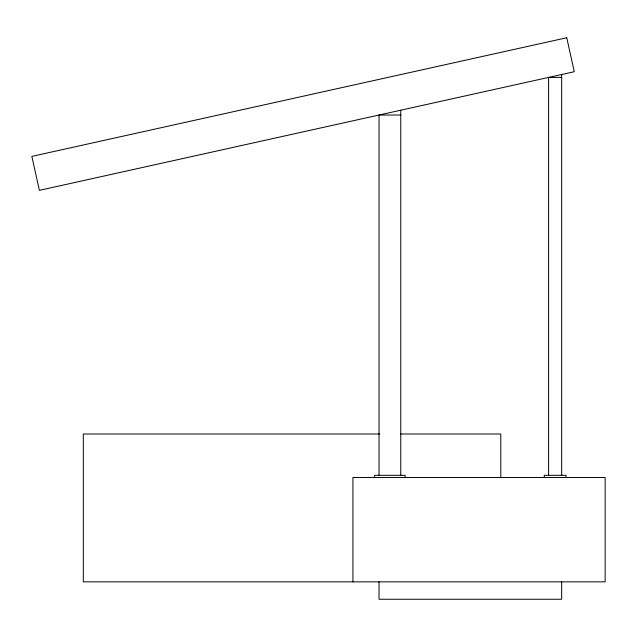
<?xml version="1.0" encoding="UTF-8"?>
<svg xmlns="http://www.w3.org/2000/svg" width="637" height="637" viewBox="0 0 637 637"><rect width="100%" height="100%" fill="white"/><g stroke="black" fill="none" stroke-linecap="round" stroke-linejoin="round"><path stroke-width="0.96" d="M561.667 77.411L548.616 77.411L548.616 475.313M400.761 115.026L379.023 115.026L379.023 475.313M379.517 433.996L83.312 433.996L83.312 581.852L605.15 581.852L605.15 477.487L352.93 477.487L352.93 581.852M400.394 433.996L500.786 433.996L500.786 477.662M566.014 477.487L566.014 475.313L544.269 475.313L544.269 477.487M561.667 74.513L561.667 475.313M561.667 581.852L561.667 599.25L379.023 599.25L379.023 581.852M405.116 477.487L405.116 475.313L374.675 475.313L374.675 477.487M400.761 110.201L400.761 475.313M566.755 37.75L31.85 156.391L39.383 190.359L574.287 71.718L566.755 37.75"/></g></svg>
